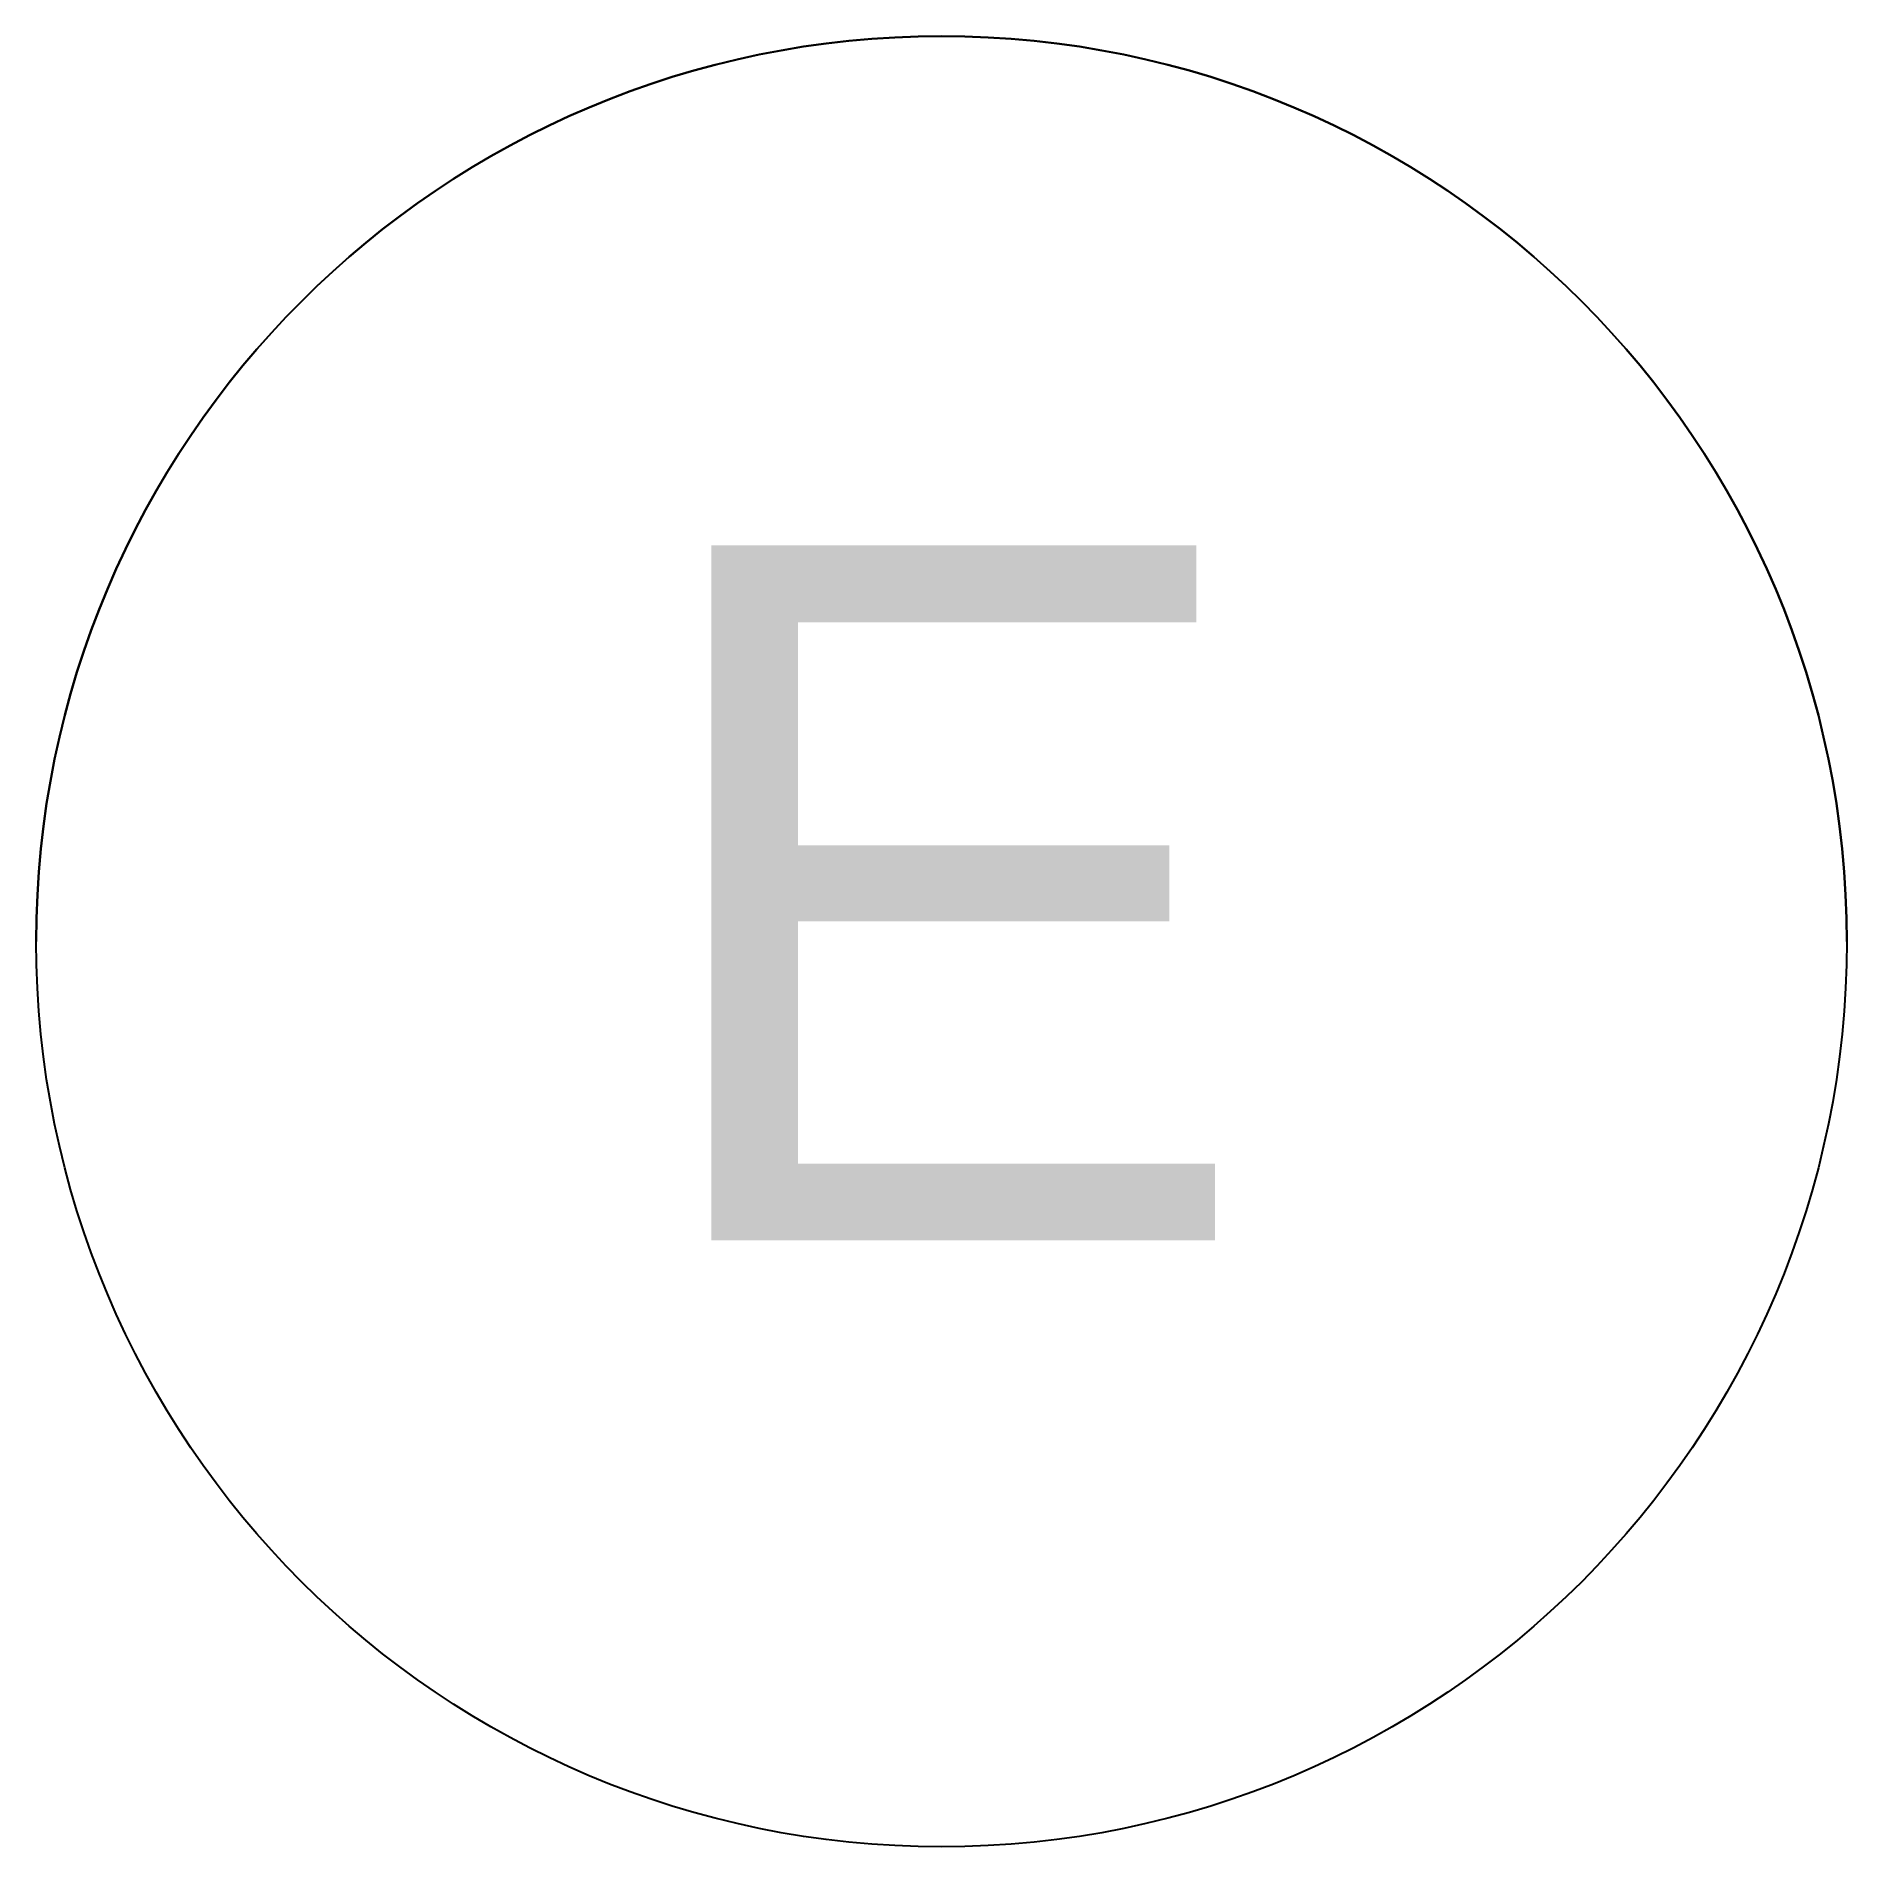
# Model space of a CAD drawing. Header units: feet. Extents: x -1.33 to 1.28, y -1.31 to 1.3.
import ezdxf

# ---------------------------------------------------------------- set-up
doc = ezdxf.new("R2010")
doc.units = ezdxf.units.FT
doc.header["$MEASUREMENT"] = 0

msp = doc.modelspace()

# ---------------------------------------------------------------- linework, layer by layer
msp.add_circle((-0.0272, -0.0066), 1.3025)
msp.add_arc((-0.0272, -0.0066), 1.3025, 0, 180)

# ---------------------------------------------------------------- texts
at = {"insert": (-0.4681, 0.5633), "char_height": 1, "width": 1.028372, "attachment_point": 1}
msp.add_mtext('E', dxfattribs=at)

doc.saveas('drawing.dxf')
